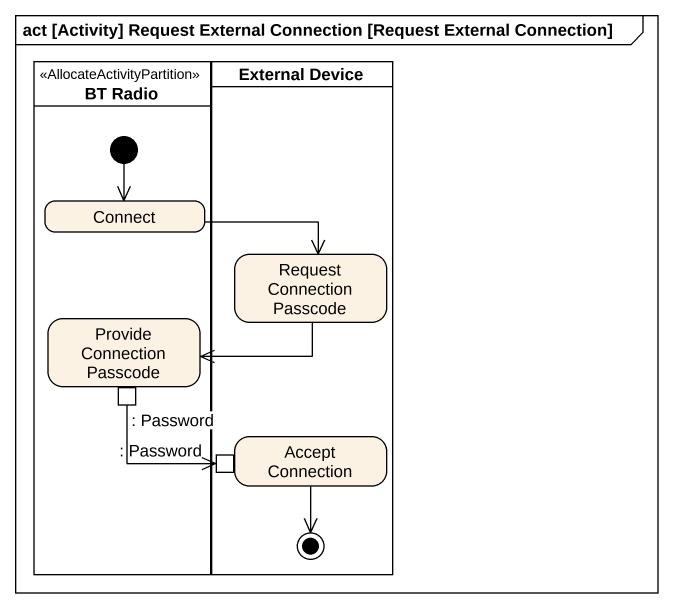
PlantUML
@startuml
mainframe act [Activity] Request External Connection [Request External Connection]
hide empty description
state "BT Radio" as BT_Radio <<AllocateActivityPartition>> {
  state Connect
  state "Provide Connection Passcode" as Provide_Connection_Passcode {
    state ": Password" as Password <<outputPin>>
  }
  [*] --> Connect
}
state "External Device" as External_Device <<partition>> {
  state "Request Connection Passcode" as Request_Connection_Passcode
  state "Accept Connection" as Accept_Connection {
    state ": Password" as Password_2 <<inputPin>>
  }
  Accept_Connection --> [*]
}
Connect -right-> Request_Connection_Passcode
Request_Connection_Passcode -left-> Provide_Connection_Passcode
Password --> Password_2
@enduml
